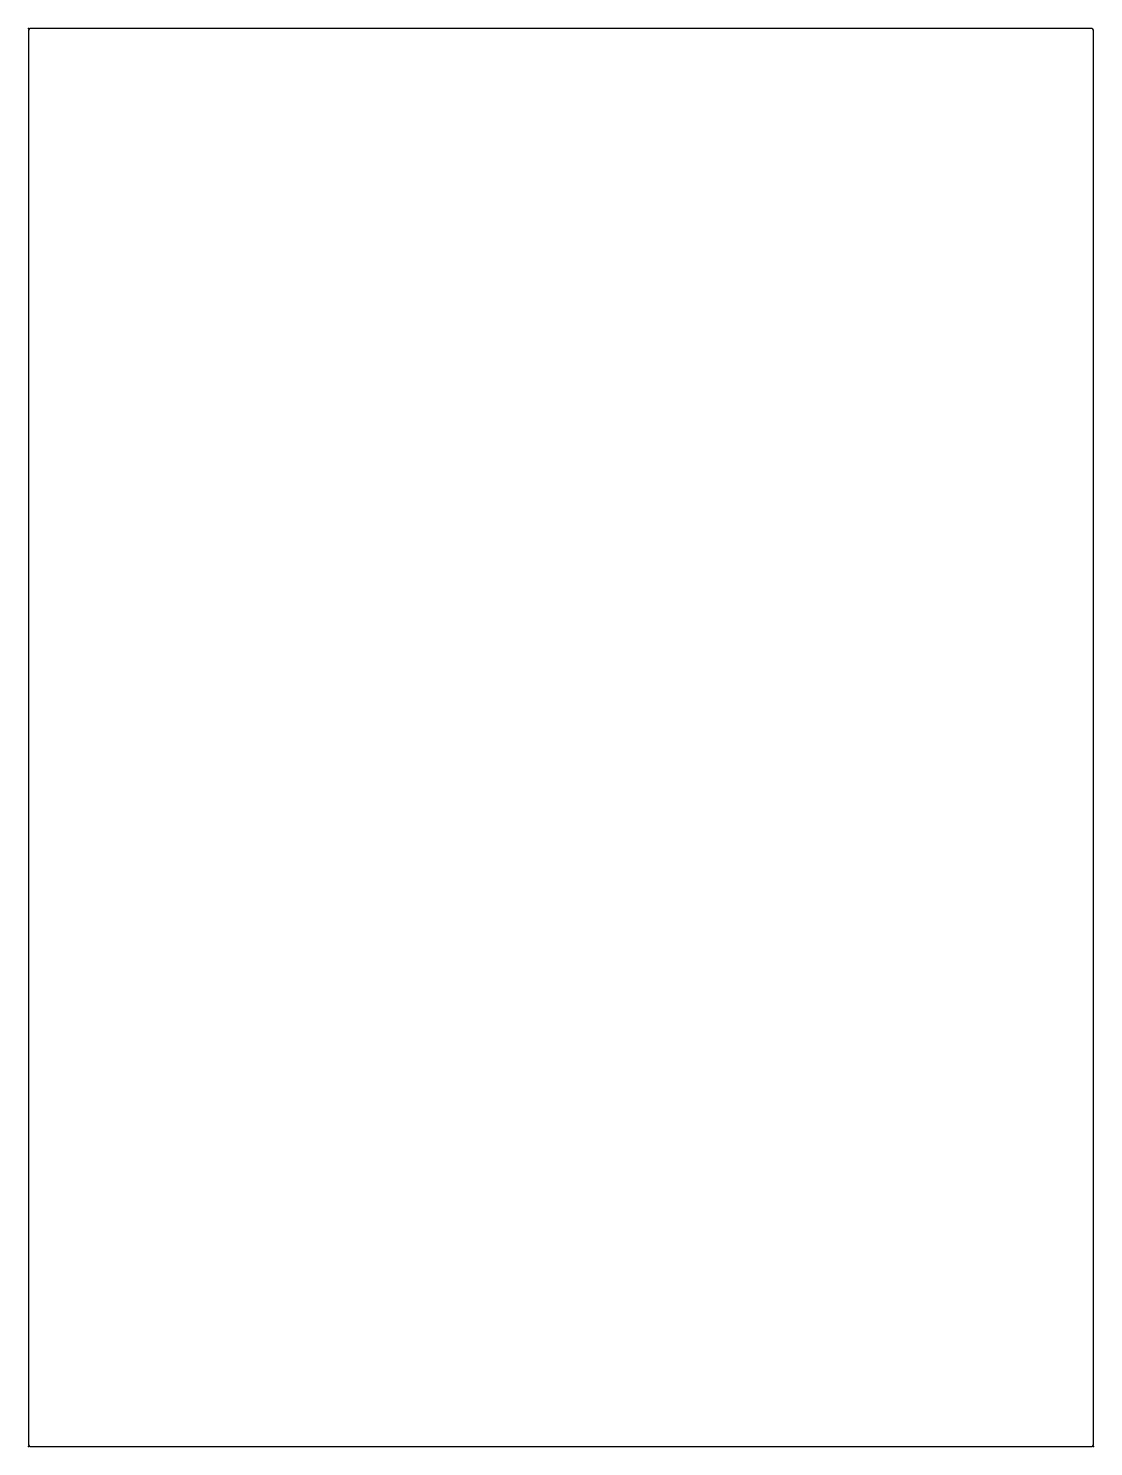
# Model space of a CAD drawing. Header units: millimetres. Extents: x 0 to 372, y 0 to 495.
import ezdxf

# ---------------------------------------------------------------- set-up
doc = ezdxf.new("R2010")
doc.units = ezdxf.units.MM
doc.header["$MEASUREMENT"] = 0
doc.layers.add('5 Plus Stock Z Panel Insert v1_Sketch1', color=7, linetype='Continuous')

msp = doc.modelspace()

# ---------------------------------------------------------------- linework, layer by layer
at = {"layer": '5 Plus Stock Z Panel Insert v1_Sketch1'}
for p, q in [((370.5, 494.5), (1, 494.5)), ((0, 493.5), (0, 1)), ((371.5, 1), (371.5, 493.5)), ((1, 0), (370.5, 0))]:
    msp.add_line(p, q, dxfattribs=at)
for centre, start, end in [((1, 493.5), 90, 180), ((370.5, 493.5), 360, 90), ((1, 1), 180, 270), ((370.5, 1), 270, 360)]:
    msp.add_arc(centre, 1, start, end, dxfattribs=at)
for p in [(0, 494.5), (0, 0), (0, 0), (371.5, 0)]:
    msp.add_point(p, dxfattribs=at)

doc.saveas('drawing.dxf')
